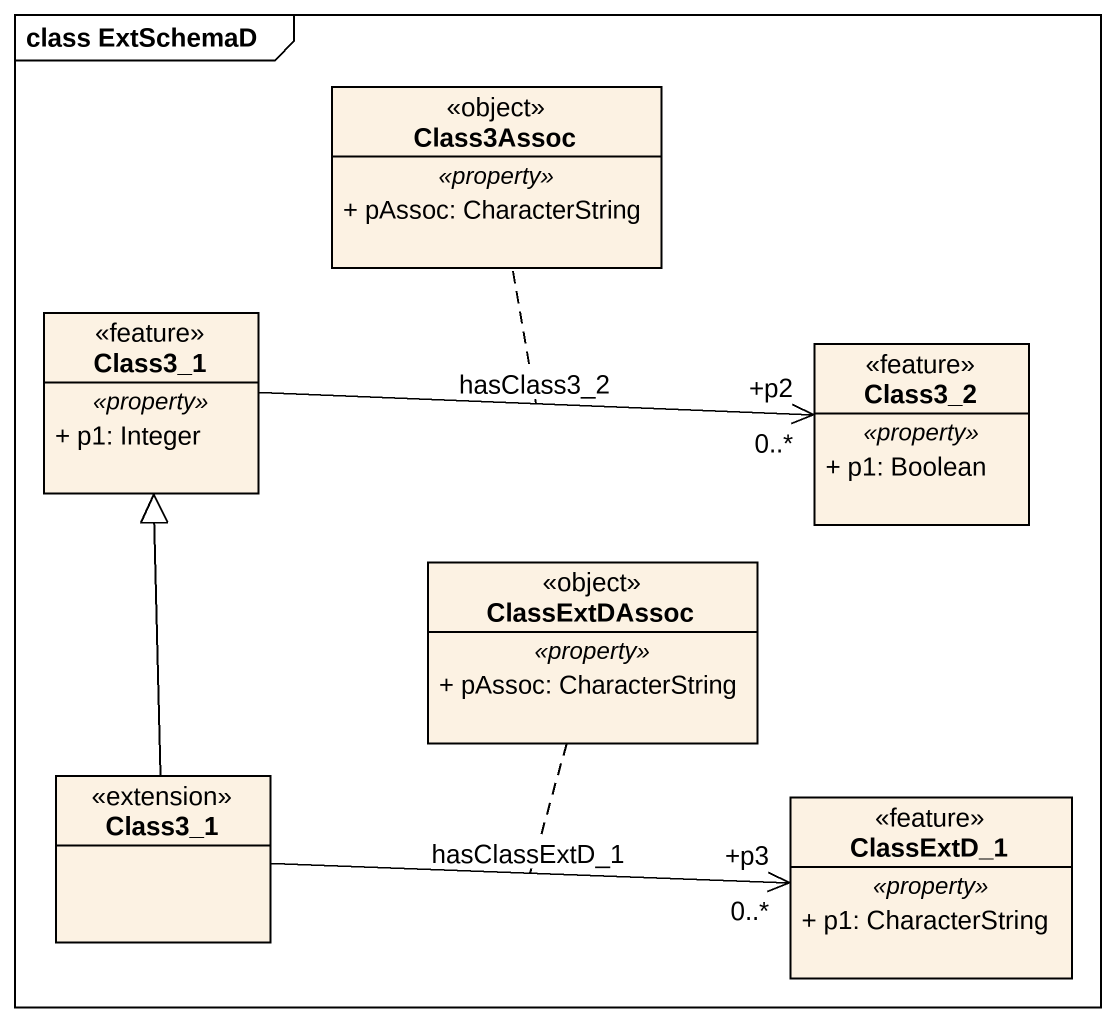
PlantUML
@startuml
mainframe class ExtSchemaD
hide circle
hide empty members
skinparam classAttributeIconSize 0
class Class3Assoc <<object>> {
  .. <<property>> ..
  + pAssoc: CharacterString
}
class Class3_1 <<feature>> {
  .. <<property>> ..
  + p1: Integer
}
class Class3_2 <<feature>> {
  .. <<property>> ..
  + p1: Boolean
}
class ClassExtDAssoc <<object>> {
  .. <<property>> ..
  + pAssoc: CharacterString
}
class "Class3_1" as Class3_1_2 <<extension>>
class ClassExtD_1 <<feature>> {
  .. <<property>> ..
  + p1: CharacterString
}
Class3_1 -right-> "+p2\n0..*" Class3_2 : hasClass3_2
(Class3_1, Class3_2) .. Class3Assoc
Class3_1_2 -up-|> Class3_1
Class3_1_2 -right-> "+p3\n0..*" ClassExtD_1 : hasClassExtD_1
(Class3_1_2, ClassExtD_1) .. ClassExtDAssoc
@enduml
